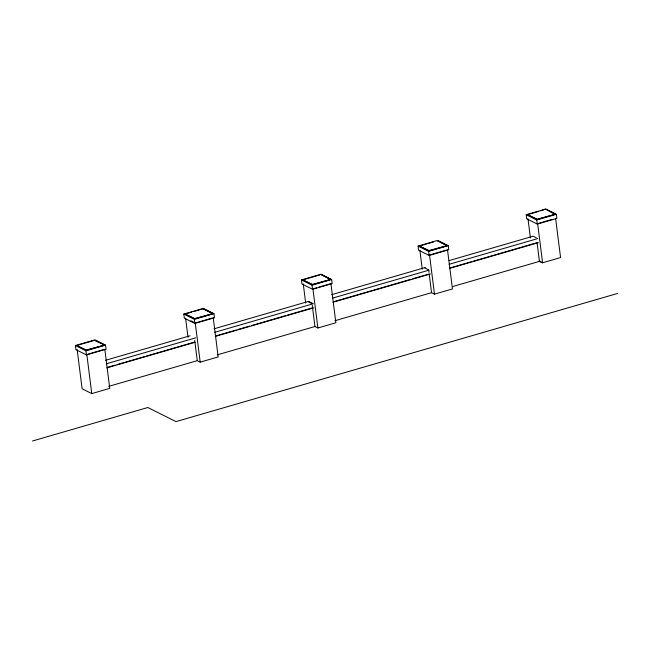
<?xml version="1.0" encoding="UTF-8"?>
<svg xmlns="http://www.w3.org/2000/svg" width="650" height="650" viewBox="0 0 650 650"><rect width="100%" height="100%" fill="white"/><g stroke="black" fill="none" stroke-linecap="round" stroke-linejoin="round"><path stroke-width="0.97" d="M75.392 345.532L95.006 339.844L105.544 345.134L106.064 349.221L86.45 354.916L75.912 349.627L75.392 345.532L85.93 350.821L105.544 345.134M183.812 314.072L203.426 308.376L213.972 313.666L214.484 317.752L194.87 323.448L184.332 318.159L183.812 314.072L194.358 319.353L213.972 313.666M301.494 279.914L321.116 274.219L331.654 279.508L332.166 283.603L312.553 289.291L302.014 284.001L301.494 279.914L312.041 285.204L331.654 279.508M418.096 246.074L437.71 240.386L448.248 245.676L448.768 249.762L429.154 255.458L418.608 250.169L418.096 246.074L428.634 251.363L448.248 245.676M526.207 214.703L545.821 209.007L556.359 214.297L556.879 218.392L537.266 224.079L526.719 218.79L526.207 214.703L536.746 219.993L556.359 214.297M76.651 345.516L86.312 350.366L104.293 345.15L86.263 350.001L76.651 345.516L93.681 340.576M185.071 314.048L194.732 318.898L212.713 313.682L194.683 318.533L185.071 314.048L191.693 312.13M193.586 311.577L203.052 308.831L205.977 310.302M302.754 279.898L312.414 284.749L330.395 279.524L312.374 284.383L302.754 279.898L319.792 274.958M419.348 246.057L429.016 250.908L446.989 245.692L428.968 250.543L419.348 246.057L426.92 243.864M428.813 243.311L433.542 241.938M527.467 214.687L537.128 219.529L555.108 214.313L537.079 219.164L527.467 214.687L538.817 211.388M540.711 210.844L545.399 209.105L555.059 213.947M87.774 354.177L103.862 349.513M190.856 320.783L195.252 322.993L212.282 318.045M313.877 288.559L316.721 287.739M318.614 287.186L330.915 283.619L335.863 322.766L317.882 327.99L314.949 326.519L217.181 354.892M446.566 250.055L429.528 254.995L434.476 294.149L452.457 288.933L447.509 249.779M551.834 219.505L537.639 223.624L542.587 262.771L539.077 261.007M105.528 360.311L189.987 335.798M213.923 328.851L308.644 301.364L313.332 303.713L214.744 332.321M331.654 294.686L425.238 267.524M449.158 260.585L533.114 236.218L536.242 237.786M106.324 363.789L195.642 337.862M332.442 298.163L428.951 270.156M449.02 264.331L537.802 238.566M107.38 367.372L115.164 365.113M117.106 364.553L144.332 356.647M146.282 356.086L193.936 342.257M215.792 335.912L236.121 330.013M238.054 329.452L249.673 326.081M251.607 325.52L285.488 315.689M287.422 315.12L312.593 307.816M333.466 301.762L410.816 279.313M412.75 278.752L429.187 273.983L431.543 292.679L434.476 294.149M450.06 267.922L471.331 261.747M473.265 261.186L537.062 242.678L539.427 261.373L542.352 262.844L560.568 257.554L555.62 218.408M106.844 367.876L195.195 342.241M215.256 336.416L313.844 307.799M332.954 302.258L430.438 273.967M449.532 268.426L538.322 242.661M108.769 386.352L197.267 360.669L200.192 362.139L218.172 356.923L213.232 317.769M334.864 320.743L431.543 292.679M452.424 286.618L539.427 261.373M77.163 349.611L82.111 388.757L91.772 393.608L109.753 388.391L104.804 349.237M32.5 440.993L147.867 407.509L175.979 421.614L617.5 293.475M549.128 211.315L552.134 212.477M552.614 213.062L555.108 214.313M446.948 245.326L437.328 240.841M438.157 241.256L439.774 241.727M440.253 242.312L446.989 245.692M424.864 267.979L428.667 269.888L428.976 272.342M330.354 279.159L320.686 274.316L330.395 279.524M308.262 301.819L312.073 303.729M212.664 313.316L203.052 308.831M206.741 310.684L212.713 313.682M104.244 344.784L94.624 340.299M95.461 340.714L97.069 341.185M97.557 341.77L101.319 343.314M104.293 345.15L101.757 343.533M548.324 210.568L547.885 210.348M536.746 219.993L537.266 224.079M527.979 218.774L530.392 237.851M428.634 251.363L429.154 255.458M419.868 250.153L422.273 269.222M312.934 288.836L317.882 327.99M312.041 285.204L312.553 289.291M312.276 305.362L314.949 326.519M303.274 283.985L305.679 303.062M195.252 322.993L200.192 362.139M194.358 319.353L194.87 323.448M194.699 340.34L197.267 360.669M185.583 318.142L187.996 337.212M86.824 354.453L91.772 393.608M85.93 350.821L86.45 354.916"/></g></svg>
